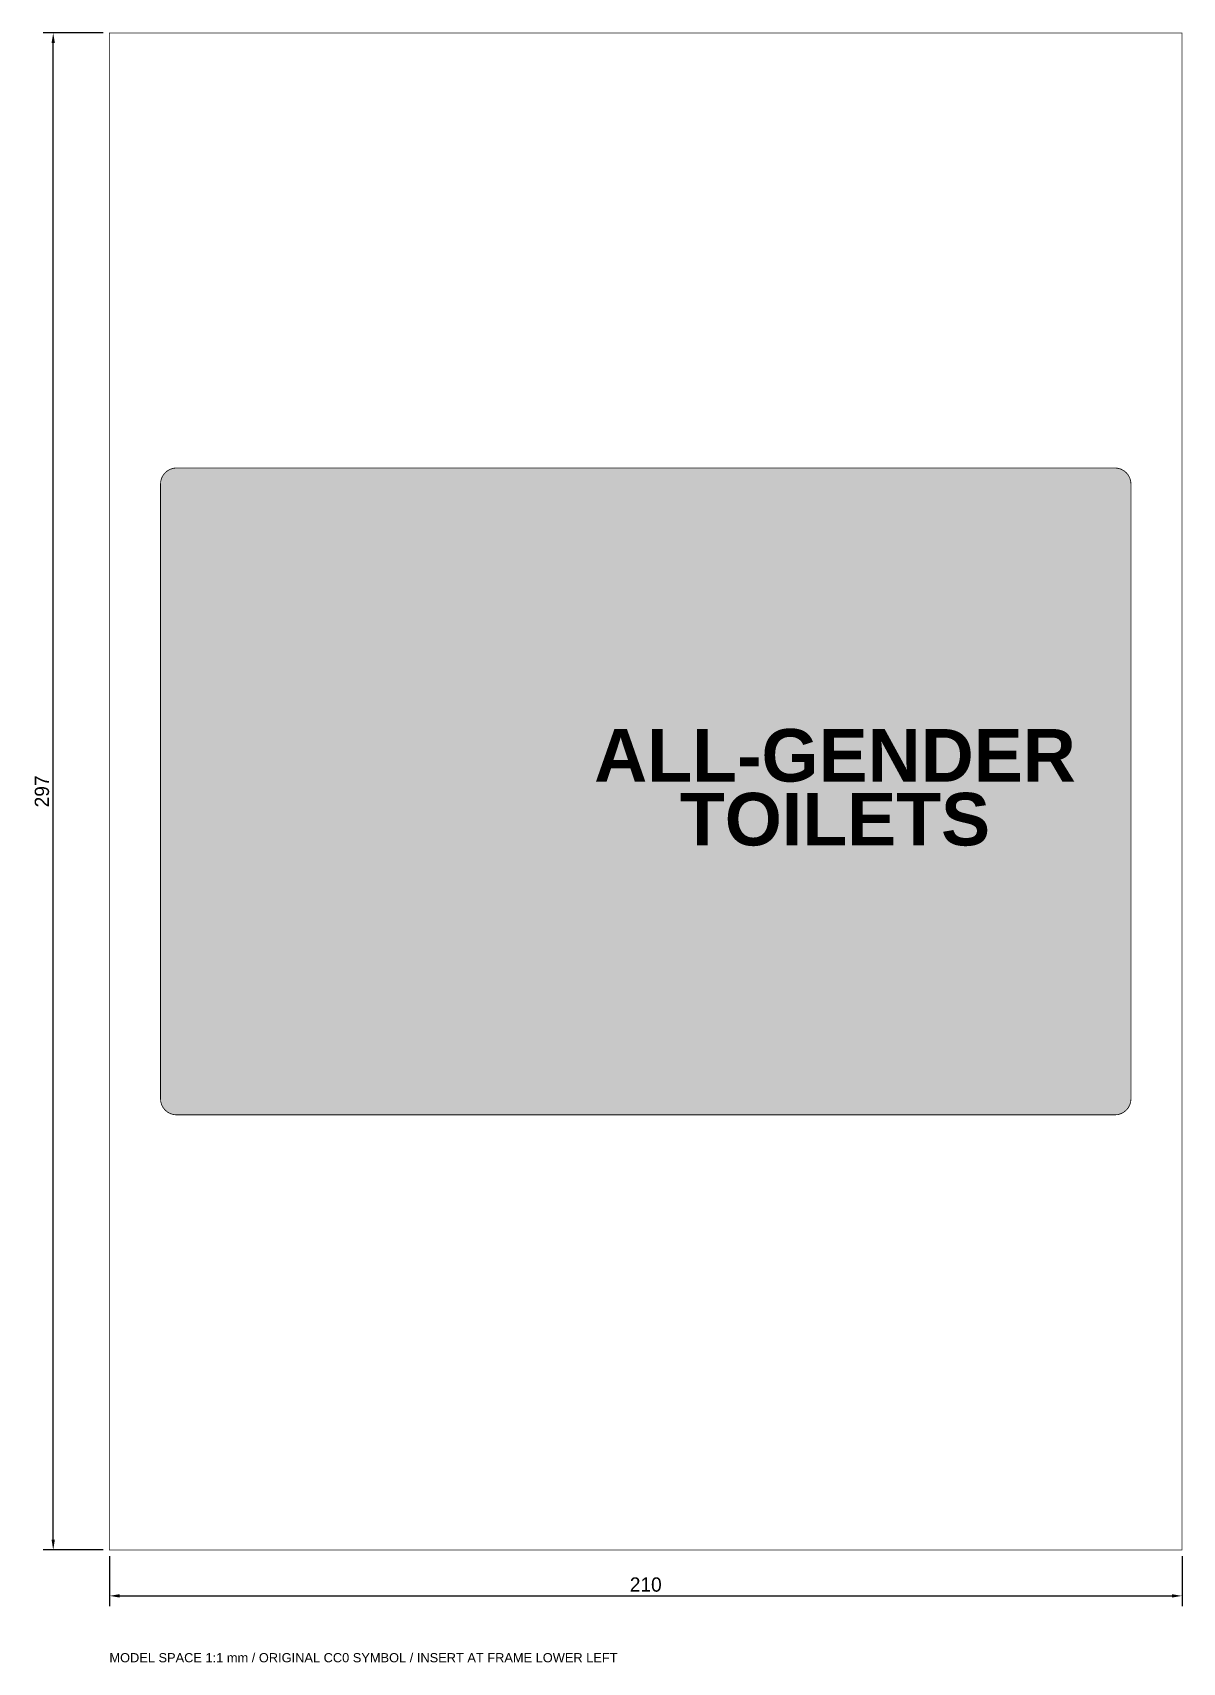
# Model space of a CAD drawing. Header units: millimetres. Extents: x -15 to 210, y -22 to 297.
import ezdxf
from ezdxf.enums import TextEntityAlignment as Align

# ---------------------------------------------------------------- set-up
doc = ezdxf.new("R2010")
doc.units = ezdxf.units.MM
for name, color, linetype, lineweight, true_color in [('A-ANNO-DIMS', 7, 'Continuous', 13, 0x516c7c), ('A-ANNO-TEXT', 7, 'Continuous', 18, 0x203446), ('A-SIGN', 7, 'Continuous', 25, 0x20252b), ('A-SIGN-FRAME', 7, 'Continuous', 13, 0xb4c0c7), ('A-SIGN-PICTOGRAM', 7, 'Continuous', 18, 0x111111)]:
    doc.layers.add(name, color=color, linetype=linetype, lineweight=lineweight, true_color=true_color)
doc.styles.add('SIGN_BOLD', font='arialbd.ttf')
doc.styles.add('SIGN_REGULAR', font='arial.ttf')
doc.dimstyles.get("Standard").update_dxf_attribs({"dimtxt": 2.5, "dimasz": 2.5, "dimexe": 1.25, "dimexo": 0.625, "dimtad": 1, "dimcen": 2.5, "dimazin": 3, "dimtfac": 1, "dimtmove": 0, "dimatfit": 3})

# ---------------------------------------------------------------- blocks, each defined once
blk = doc.blocks.new('105_SYMBOL_103_WAYFINDING_UNISEX_TOILET')
at = {"layer": 'A-SIGN-PICTOGRAM', "true_color": 0xffffff}
for points in [[(196.83, 211.83), (197.45, 211.77), (198.05, 211.59), (198.59, 211.3), (199.07, 210.91), (199.47, 210.43), (199.76, 209.88), (199.94, 209.28), (200, 208.67), (200, 88.33), (199.94, 87.72), (199.76, 87.12), (199.47, 86.57), (199.07, 86.09), (198.59, 85.7), (198.05, 85.41), (197.45, 85.23), (196.83, 85.17), (13.17, 85.17), (12.55, 85.23), (11.95, 85.41), (11.41, 85.7), (10.93, 86.09), (10.53, 86.57), (10.24, 87.12), (10.06, 87.72), (10, 88.33), (10, 208.67), (10.06, 209.28), (10.24, 209.88), (10.53, 210.43), (10.93, 210.91), (11.41, 211.3), (11.95, 211.59), (12.55, 211.77), (13.17, 211.83)], [(42.67, 173.89), (42.66, 174.24), (42.64, 174.59), (42.61, 174.94), (42.55, 175.28), (42.49, 175.62), (42.41, 175.95), (42.32, 176.27), (42.22, 176.58), (42.1, 176.88), (41.97, 177.16), (41.83, 177.44), (41.68, 177.69), (41.51, 177.93), (41.34, 178.16), (41.16, 178.36), (40.97, 178.55), (40.78, 178.71), (40.57, 178.86), (40.37, 178.98), (40.15, 179.09), (39.94, 179.17), (39.72, 179.22), (39.5, 179.26), (39.27, 179.27), (39.05, 179.26), (38.83, 179.22), (38.61, 179.17), (38.4, 179.09), (38.18, 178.98), (37.97, 178.86), (37.77, 178.71), (37.58, 178.55), (37.39, 178.36), (37.21, 178.16), (37.04, 177.93), (36.87, 177.69), (36.72, 177.44), (36.58, 177.16), (36.45, 176.88), (36.33, 176.58), (36.23, 176.27), (36.14, 175.95), (36.06, 175.62), (35.99, 175.28), (35.94, 174.94), (35.91, 174.59), (35.89, 174.24), (35.88, 173.89), (35.89, 173.54), (35.91, 173.18), (35.94, 172.84), (35.99, 172.49), (36.06, 172.16), (36.14, 171.83), (36.23, 171.51), (36.33, 171.2), (36.45, 170.9), (36.58, 170.61), (36.72, 170.34), (36.87, 170.08), (37.04, 169.84), (37.21, 169.62), (37.39, 169.41), (37.58, 169.23), (37.77, 169.06), (37.97, 168.91), (38.18, 168.79), (38.4, 168.69), (38.61, 168.61), (38.83, 168.55), (39.05, 168.52), (39.27, 168.51), (39.5, 168.52), (39.72, 168.55), (39.94, 168.61), (40.15, 168.69), (40.37, 168.79), (40.57, 168.91), (40.78, 169.06), (40.97, 169.23), (41.16, 169.41), (41.34, 169.62), (41.51, 169.84), (41.68, 170.08), (41.83, 170.34), (41.97, 170.61), (42.1, 170.9), (42.22, 171.2), (42.32, 171.51), (42.41, 171.83), (42.49, 172.16), (42.55, 172.49), (42.61, 172.84), (42.64, 173.18), (42.66, 173.54)], [(75.72, 173.89), (75.71, 174.24), (75.69, 174.59), (75.66, 174.94), (75.61, 175.28), (75.54, 175.62), (75.46, 175.95), (75.37, 176.27), (75.27, 176.58), (75.15, 176.88), (75.02, 177.16), (74.88, 177.44), (74.73, 177.69), (74.56, 177.93), (74.39, 178.16), (74.21, 178.36), (74.02, 178.55), (73.83, 178.71), (73.62, 178.86), (73.42, 178.98), (73.2, 179.09), (72.99, 179.17), (72.77, 179.22), (72.55, 179.26), (72.32, 179.27), (72.1, 179.26), (71.88, 179.22), (71.66, 179.17), (71.45, 179.09), (71.23, 178.98), (71.03, 178.86), (70.82, 178.71), (70.63, 178.55), (70.44, 178.36), (70.26, 178.16), (70.09, 177.93), (69.92, 177.69), (69.77, 177.44), (69.63, 177.16), (69.5, 176.88), (69.38, 176.58), (69.28, 176.27), (69.19, 175.95), (69.11, 175.62), (69.04, 175.28), (68.99, 174.94), (68.96, 174.59), (68.94, 174.24), (68.93, 173.89), (68.94, 173.54), (68.96, 173.18), (68.99, 172.84), (69.04, 172.49), (69.11, 172.16), (69.19, 171.83), (69.28, 171.51), (69.38, 171.2), (69.5, 170.9), (69.63, 170.61), (69.77, 170.34), (69.92, 170.08), (70.09, 169.84), (70.26, 169.62), (70.44, 169.41), (70.63, 169.23), (70.82, 169.06), (71.03, 168.91), (71.23, 168.79), (71.45, 168.69), (71.66, 168.61), (71.88, 168.55), (72.1, 168.52), (72.32, 168.51), (72.55, 168.52), (72.77, 168.55), (72.99, 168.61), (73.2, 168.69), (73.42, 168.79), (73.62, 168.91), (73.83, 169.06), (74.02, 169.23), (74.21, 169.41), (74.39, 169.62), (74.56, 169.84), (74.73, 170.08), (74.88, 170.34), (75.02, 170.61), (75.15, 170.9), (75.27, 171.2), (75.37, 171.51), (75.46, 171.83), (75.54, 172.16), (75.61, 172.49), (75.66, 172.84), (75.69, 173.18), (75.71, 173.54)], [(33.2, 164.82), (45.35, 164.82), (46.78, 149.52), (43.21, 147.82), (42.49, 157.46), (42.49, 128.56), (38.92, 128.56), (38.92, 145.56), (37.84, 145.56), (37.84, 128.56), (34.27, 128.56), (34.27, 157.46), (31.77, 147.82), (28.55, 150.09)], [(67.68, 164.82), (76.97, 164.82), (81.26, 146.69), (78.04, 144.43), (75.9, 154.62), (79.12, 138.19), (75.18, 138.19), (75.18, 128.56), (71.97, 128.56), (71.97, 138.19), (70.89, 138.19), (70.89, 128.56), (67.68, 128.56), (67.68, 138.19), (63.75, 138.19), (67.32, 154.62), (64.82, 144.43), (61.6, 146.69)]]:
    blk.add_hatch(color=7, dxfattribs=at).paths.add_polyline_path(points)
at = {"layer": 'A-SIGN-PICTOGRAM', "true_color": 0x0758a8}
blk.add_hatch(color=7, dxfattribs=at).paths.add_polyline_path([(14.18, 207.65), (195.82, 207.65), (195.82, 89.35), (14.18, 89.35)])
at = {"layer": 'A-SIGN', "true_color": 0x38434b, "const_width": 0.158}
blk.add_lwpolyline([(196.83, 85.17), (197.45, 85.23), (198.05, 85.41), (198.59, 85.7), (199.07, 86.09), (199.47, 86.57), (199.76, 87.12), (199.94, 87.72), (200, 88.33), (200, 208.67), (199.94, 209.28), (199.76, 209.88), (199.47, 210.43), (199.07, 210.91), (198.59, 211.3), (198.05, 211.59), (197.45, 211.77), (196.83, 211.83), (13.17, 211.83), (12.55, 211.77), (11.95, 211.59), (11.41, 211.3), (10.93, 210.91), (10.53, 210.43), (10.24, 209.88), (10.06, 209.28), (10, 208.67), (10, 88.33), (10.06, 87.72), (10.24, 87.12), (10.53, 86.57), (10.93, 86.09), (11.41, 85.7), (11.95, 85.41), (12.55, 85.23), (13.17, 85.17)], close=True, dxfattribs=at)
at = {"layer": 'A-SIGN-FRAME', "true_color": 0xb4c0c7, "const_width": 0.13}
blk.add_lwpolyline([(0, 0), (210, 0), (210, 297), (0, 297)], close=True, dxfattribs=at)
at = {"layer": 'A-ANNO-TEXT', "true_color": 0xffffff, "style": 'SIGN_BOLD'}
for s, p in [('ALL-GENDER', (142.05, 150.42)), ('TOILETS', (142.05, 137.92))]:
    blk.add_text(s, height=10.298, dxfattribs=at).set_placement(p, align=Align.CENTER)

msp = doc.modelspace()

# ---------------------------------------------------------------- block references
at = {"layer": 'A-SIGN'}
msp.add_blockref('105_SYMBOL_103_WAYFINDING_UNISEX_TOILET', (0, 0), dxfattribs=at)

# ---------------------------------------------------------------- texts
at = {"layer": 'A-ANNO-TEXT', "true_color": 0x203446, "style": 'SIGN_REGULAR'}
msp.add_text('MODEL SPACE 1:1 mm / ORIGINAL CC0 SYMBOL / INSERT AT FRAME LOWER LEFT', height=1.795, dxfattribs=at).set_placement((0, -22))

# ---------------------------------------------------------------- dimensions: what is measured, and where the dimension line sits
at = {"layer": 'A-ANNO-DIMS'}
msp.add_linear_dim(base=(-11, 0), p1=(0, 0), p2=(0, 297), angle=90, dimstyle='Standard', override={"dimtxt": 2.8, "dimasz": 2, "dimexe": 2, "dimexo": 1.2, "dimgap": 0.8, "dimtad": 1, "dimdec": 0}, dxfattribs=at).render()
msp.add_linear_dim(base=(0, -9), p1=(0, 0), p2=(210, 0), dimstyle='Standard', override={"dimtxt": 2.8, "dimasz": 2, "dimexe": 2, "dimexo": 1.2, "dimgap": 0.8, "dimtad": 1, "dimdec": 0}, dxfattribs=at).render()

doc.saveas('drawing.dxf')
